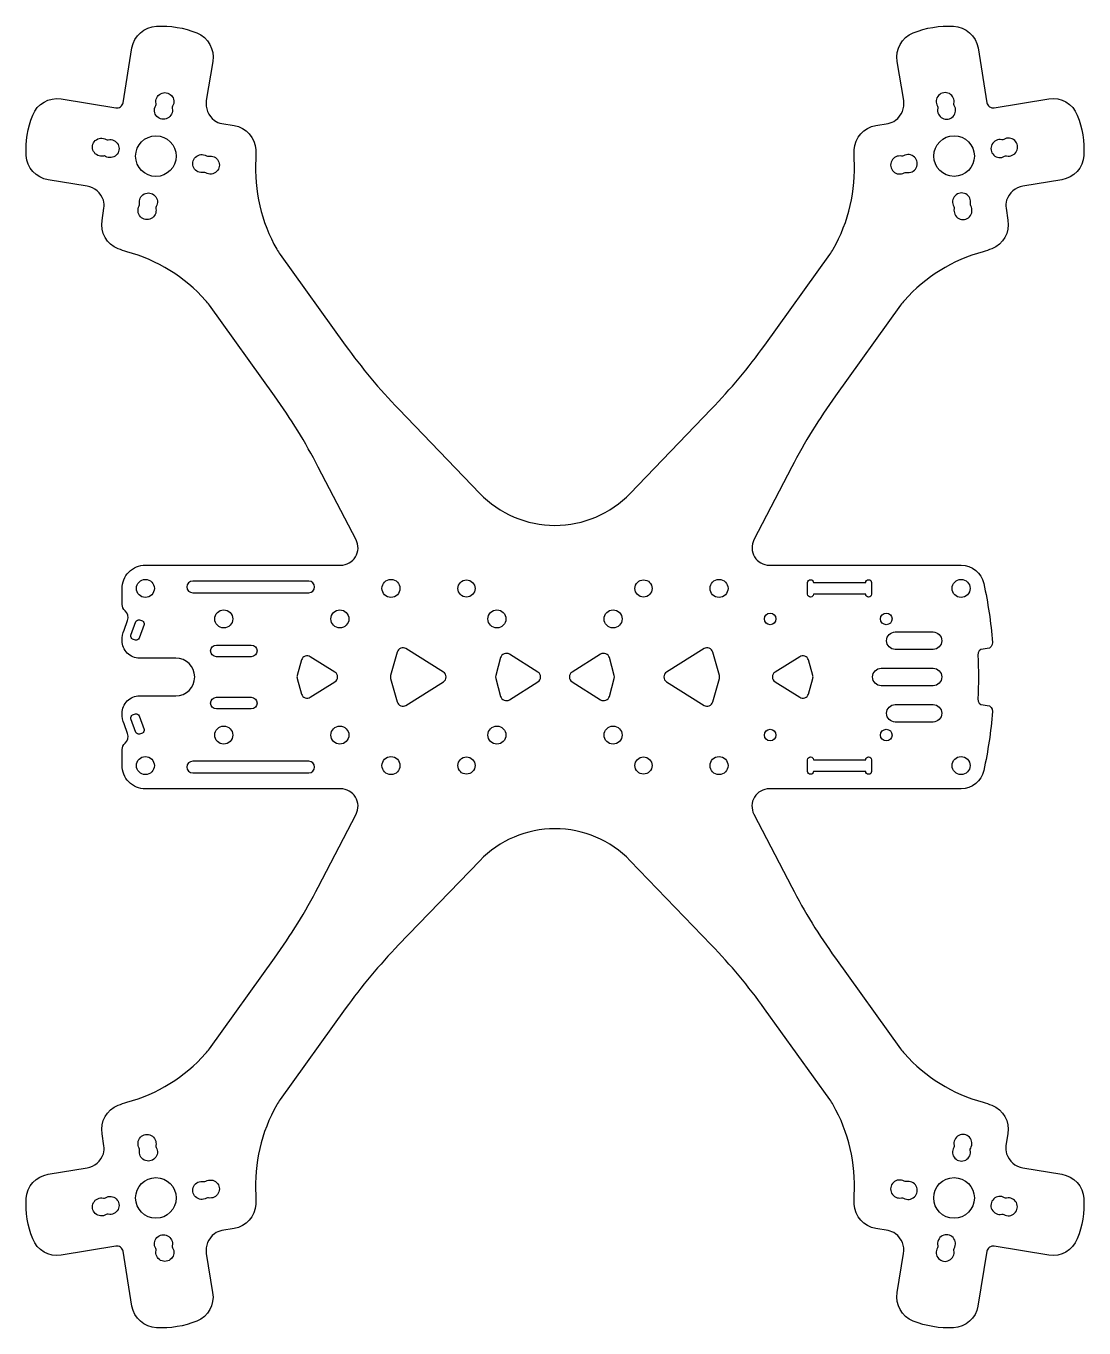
# Model space of a CAD drawing. Header units: millimetres. Extents: x -91 to 91, y -112 to 112.
import ezdxf

# ---------------------------------------------------------------- set-up
doc = ezdxf.new("R2010")
doc.units = ezdxf.units.MM
doc.layers.get('0').update_dxf_attribs({"linetype": 'CONTINUOUS'})

msp = doc.modelspace()

# ---------------------------------------------------------------- linework, layer by layer
for points in [[(75.36, -5.96, -0.033946), (73.86, -16.1, -0.352652), (69.95, -19.25), (36.92, -19.25, 0.56271), (34.26, -23.63), (40.77, -36.16, 0.035936), (48.29, -48.39), (59.52, -64.02, 0.0265), (60.19, -64.84, 0.144983), (73.74, -73.22, -0.023925), (75.23, -73.73, -0.351639), (78.02, -78.62), (77.68, -80.71, 0.117371), (77.79, -82.1, 0.2819), (80.59, -84.52), (87.29, -85.62, -0.351951), (91.09, -89.79, -0.107776), (89.96, -96.73, -0.35293), (85.07, -99.54), (75.64, -98, 0.414413), (74.41, -98.88), (72.86, -108.31, -0.35293), (68.63, -112.05, -0.107776), (61.7, -110.9, -0.351951), (58.96, -105.98), (60.05, -99.28, 0.2819), (58.65, -95.85, 0.117371), (57.37, -95.31), (55.29, -94.96, -0.351639), (51.54, -90.75, -0.023925), (51.53, -89.18, 0.144983), (47.91, -73.66, 0.0265), (47.34, -72.77), (36.11, -57.14, 0.035933), (26.92, -46.11), (12.96, -31.63, 0.42518), (-12.97, -31.63), (-26.93, -46.12, 0.035933), (-36.12, -57.14), (-47.35, -72.77, 0.0265), (-47.92, -73.66, 0.144983), (-51.54, -89.18, -0.023925), (-51.54, -90.76, -0.351639), (-55.29, -94.96), (-57.38, -95.31, 0.117371), (-58.66, -95.85, 0.2819), (-60.06, -99.28), (-58.97, -105.98, -0.351951), (-61.7, -110.9, -0.107776), (-68.64, -112.05, -0.35293), (-72.87, -108.31), (-74.41, -98.88, 0.414413), (-75.65, -98), (-85.07, -99.54, -0.35293), (-89.97, -96.73, -0.107776), (-91.09, -89.79, -0.351951), (-87.3, -85.62), (-80.6, -84.52, 0.2819), (-77.79, -82.1, 0.117371), (-77.69, -80.71), (-78.02, -78.63, -0.351639), (-75.24, -73.73, -0.023925), (-73.74, -73.22, 0.144983), (-60.19, -64.84, 0.0265), (-59.53, -64.02), (-48.3, -48.39, 0.035936), (-40.78, -36.16), (-34.27, -23.63, 0.56271), (-36.93, -19.25), (-70.56, -19.25, -0.417084), (-74.56, -15.21), (-74.56, -12.51, -0.215313), (-74.05, -11.38, 0.308615), (-73.63, -9.74), (-74.24, -8.08, -0.087489), (-74.56, -6.27), (-74.56, -6.25, -0.414214), (-71.56, -3.25), (-65.31, -3.25, 1), (-65.31, 3.25), (-71.56, 3.25, -0.414214), (-74.56, 6.25), (-74.56, 6.27, -0.087489), (-74.24, 8.08), (-73.63, 9.74, 0.308615), (-74.05, 11.38, -0.215313), (-74.56, 12.51), (-74.56, 15.21, -0.417084), (-70.56, 19.25), (-36.93, 19.25, 0.562715), (-34.27, 23.63), (-40.78, 36.15, 0.035933), (-48.3, 48.38), (-59.53, 64.01, 0.0265), (-60.19, 64.83, 0.144983), (-73.74, 73.21, -0.023925), (-75.23, 73.72, -0.351639), (-78.02, 78.62), (-77.69, 80.7, 0.117371), (-77.79, 82.09, 0.2819), (-80.6, 84.51), (-87.29, 85.61, -0.351951), (-91.09, 89.78, -0.107776), (-89.97, 96.72, -0.35293), (-85.07, 99.53), (-75.64, 97.99, 0.414413), (-74.41, 98.88), (-72.87, 108.3, -0.35293), (-68.64, 112.05, -0.107776), (-61.7, 110.9, -0.351951), (-58.96, 105.97), (-60.06, 99.27, 0.2819), (-58.66, 95.84, 0.117371), (-57.38, 95.3), (-55.29, 94.95, -0.351639), (-51.54, 90.75, -0.023925), (-51.54, 89.17, 0.144983), (-47.92, 73.65, 0.0265), (-47.35, 72.76), (-36.12, 57.13, 0.035936), (-26.92, 46.11), (-12.97, 31.62, 0.425171), (12.96, 31.62), (26.92, 46.12, 0.035936), (36.12, 57.14), (47.35, 72.77, 0.0265), (47.92, 73.66, 0.144983), (51.54, 89.18, -0.023925), (51.54, 90.75, -0.351639), (55.29, 94.96), (57.38, 95.31, 0.117371), (58.66, 95.85, 0.2819), (60.06, 99.28), (58.96, 105.98, -0.351951), (61.7, 110.9, -0.107776), (68.64, 112.05, -0.35293), (72.87, 108.31), (74.41, 98.88, 0.414413), (75.64, 98), (85.07, 99.54, -0.35293), (89.97, 96.73, -0.107776), (91.09, 89.79, -0.351951), (87.29, 85.62), (80.6, 84.52, 0.2819), (77.79, 82.1, 0.117371), (77.69, 80.71), (78.02, 78.63, -0.351639), (75.23, 73.73, -0.023925), (73.74, 73.22, 0.144983), (60.19, 64.84, 0.0265), (59.53, 64.02), (48.3, 48.39, 0.035933), (40.78, 36.16), (34.27, 23.63, 0.562715), (36.93, 19.25), (69.95, 19.25, -0.352652), (73.86, 16.1, -0.033946), (75.36, 5.96, -0.411771), (74.45, 4.88), (73.75, 4.82, 0.40386), (72.83, 3.78, -0.025899), (72.83, -3.78, 0.40386), (73.75, -4.82), (74.45, -4.88, -0.411771)], [(-68.78, 98.37, 0.189495), (-68.72, 98.73, -1.467599), (-65.87, 98.26, 0.189495), (-65.93, 97.9, -1.467599)], [(65.87, 98.27, -0.189495), (65.93, 97.91, 1.467599), (68.78, 98.38, -0.189495), (68.72, 98.74, 1.467599)], [(-77.32, 92.55, 0.189495), (-76.96, 92.49, -1.467599), (-77.43, 89.64, 0.189495), (-77.79, 89.7, -1.467599)], [(77.79, 89.71, 1.467599), (77.32, 92.56, -0.189495), (76.96, 92.5, 1.467599), (77.43, 89.65, -0.189495)], [(-60.52, 86.87, -1.467599), (-60.05, 89.72, 0.189495), (-59.69, 89.66, -1.467599), (-60.16, 86.81, 0.189495)], [(59.69, 89.67, 1.467599), (60.16, 86.82, -0.189495), (60.52, 86.88, 1.467599), (60.05, 89.73, -0.189495)], [(-68.7, 80.99, 0.189495), (-68.76, 80.63, -1.467599), (-71.61, 81.1, 0.189495), (-71.55, 81.46, -1.467599)], [(71.55, 81.47, 1.467599), (68.7, 81, -0.189495), (68.76, 80.64, 1.467599), (71.61, 81.11, -0.189495)], [(-42.41, 14.5, 1), (-42.41, 16.5), (-62.41, 16.5, 1), (-62.41, 14.5)], [(53.52, 14.25), (44.52, 14.25, -1), (43.52, 14.25), (43.52, 16.25, -1), (44.52, 16.25), (53.52, 16.25, -1), (54.52, 16.25), (54.52, 14.25, -1)], [(-71.63, 6.67, -0.414214), (-72.28, 6.37), (-72.75, 6.54, -0.414214), (-73.04, 7.18), (-72.19, 9.53, -0.414214), (-71.55, 9.83), (-71.08, 9.66, -0.414214), (-70.78, 9.02)], [(65.12, 7.75, -1), (65.12, 4.75), (58.62, 4.75, -1), (58.62, 7.75)], [(-58.32, 5.5), (-52.32, 5.5, -1), (-52.32, 3.5), (-58.32, 3.5, -1)], [(-19.22, -0.85, 0.554383), (-19.22, 0.85), (-25.67, 4.88, 0.49874), (-27.16, 4.3), (-28.31, 0.28, 0.140224), (-28.31, -0.28), (-27.16, -4.3, 0.49874), (-25.67, -4.88)], [(25.67, 4.88), (19.22, 0.85, 0.554383), (19.22, -0.85), (25.67, -4.88, 0.49874), (27.16, -4.3), (28.31, -0.28, 0.140224), (28.31, 0.28), (27.16, 4.3, 0.49874)], [(-37.91, -0.85, 0.554383), (-37.91, 0.85), (-42.16, 3.5, 0.49874), (-43.65, 2.93), (-44.41, 0.28, 0.140224), (-44.41, -0.28), (-43.65, -2.93, 0.49874), (-42.16, -3.5)], [(-10.21, 0.27, 0.135658), (-10.21, -0.27), (-9.36, -3.34, 0.501541), (-7.86, -3.92), (-2.95, -0.85, 0.554383), (-2.95, 0.85), (-7.86, 3.92, 0.501541), (-9.36, 3.34)], [(10.21, 0.27), (9.36, 3.34, 0.501541), (7.86, 3.92), (2.95, 0.85, 0.554383), (2.95, -0.85), (7.86, -3.92, 0.501541), (9.36, -3.34), (10.21, -0.27, 0.135658)], [(37.91, -0.85), (42.16, -3.5, 0.49874), (43.65, -2.93), (44.41, -0.28, 0.140224), (44.41, 0.28), (43.65, 2.93, 0.49874), (42.16, 3.5), (37.91, 0.85, 0.554383)], [(65.12, -1.5), (56.2, -1.5, -1), (56.2, 1.5), (65.12, 1.5, -1)], [(-52.32, -3.5, -1), (-52.32, -5.5), (-58.32, -5.5, -1), (-58.32, -3.5)], [(-71.55, -9.83, -0.414214), (-72.19, -9.53), (-73.04, -7.18, -0.414214), (-72.75, -6.54), (-72.28, -6.37, -0.414214), (-71.63, -6.67), (-70.78, -9.02, -0.414214), (-71.08, -9.66)], [(65.12, -7.75), (58.62, -7.75, -1), (58.62, -4.75), (65.12, -4.75, -1)], [(-62.41, -16.5), (-42.41, -16.5, 1), (-42.41, -14.5), (-62.41, -14.5, 1)], [(43.52, -16.25), (43.52, -14.25, -1), (44.52, -14.25), (53.52, -14.25, -1), (54.52, -14.25), (54.52, -16.25, -1), (53.52, -16.25), (44.52, -16.25, -1)], [(-68.7, -81, -1.467599), (-71.55, -81.47, 0.189495), (-71.61, -81.11, -1.467599), (-68.76, -80.64, 0.189495)], [(71.54, -81.47, -0.189495), (71.6, -81.1, 1.467599), (68.75, -80.64, -0.189495), (68.69, -81, 1.467599)], [(-60.52, -86.88, 0.189495), (-60.16, -86.82, -1.467599), (-59.69, -89.67, 0.189495), (-60.05, -89.73, -1.467599)], [(59.68, -89.67, -0.189495), (60.05, -89.73, 1.467599), (60.51, -86.88, -0.189495), (60.15, -86.82, 1.467599)], [(-76.96, -92.5, 0.189495), (-77.32, -92.56, -1.467599), (-77.79, -89.71, 0.189495), (-77.43, -89.65, -1.467599)], [(76.95, -92.49, -0.189495), (77.32, -92.55, 1.467599), (77.78, -89.71, -0.189495), (77.42, -89.65, 1.467599)], [(-68.72, -98.74, 0.189495), (-68.78, -98.38, -1.467599), (-65.93, -97.91, 0.189495), (-65.87, -98.27, -1.467599)], [(68.71, -98.74, -0.189495), (68.77, -98.37, 1.467599), (65.93, -97.91, -0.189495), (65.87, -98.27, 1.467599)]]:
    msp.add_lwpolyline(points, format="xyb", close=True)
for centre, radius in [((-68.74, 89.68), 3.5), ((68.74, 89.69), 3.5), ((-70.56, 15.25), 1.55), ((-28.25, 15.25), 1.55), ((-15.25, 15.24), 1.48), ((15.25, 15.25), 1.48), ((28.25, 15.25), 1.55), ((69.95, 15.25), 1.55), ((-57.06, 10), 1.55), ((-37.06, 10), 1.55), ((-10, 10), 1.55), ((10, 10), 1.55), ((37.06, 10), 1), ((57.06, 10), 1), ((-57.06, -10), 1.55), ((-37.06, -10), 1.55), ((-10, -10), 1.55), ((10, -10), 1.55), ((37.06, -10), 1), ((57.06, -10), 1), ((-70.56, -15.25), 1.55), ((-28.25, -15.25), 1.55), ((-15.25, -15.25), 1.48), ((15.24, -15.25), 1.48), ((28.25, -15.25), 1.55), ((69.95, -15.25), 1.55), ((-68.74, -89.69), 3.5), ((68.73, -89.69), 3.5)]:
    msp.add_circle(centre, radius)

doc.saveas('drawing.dxf')
